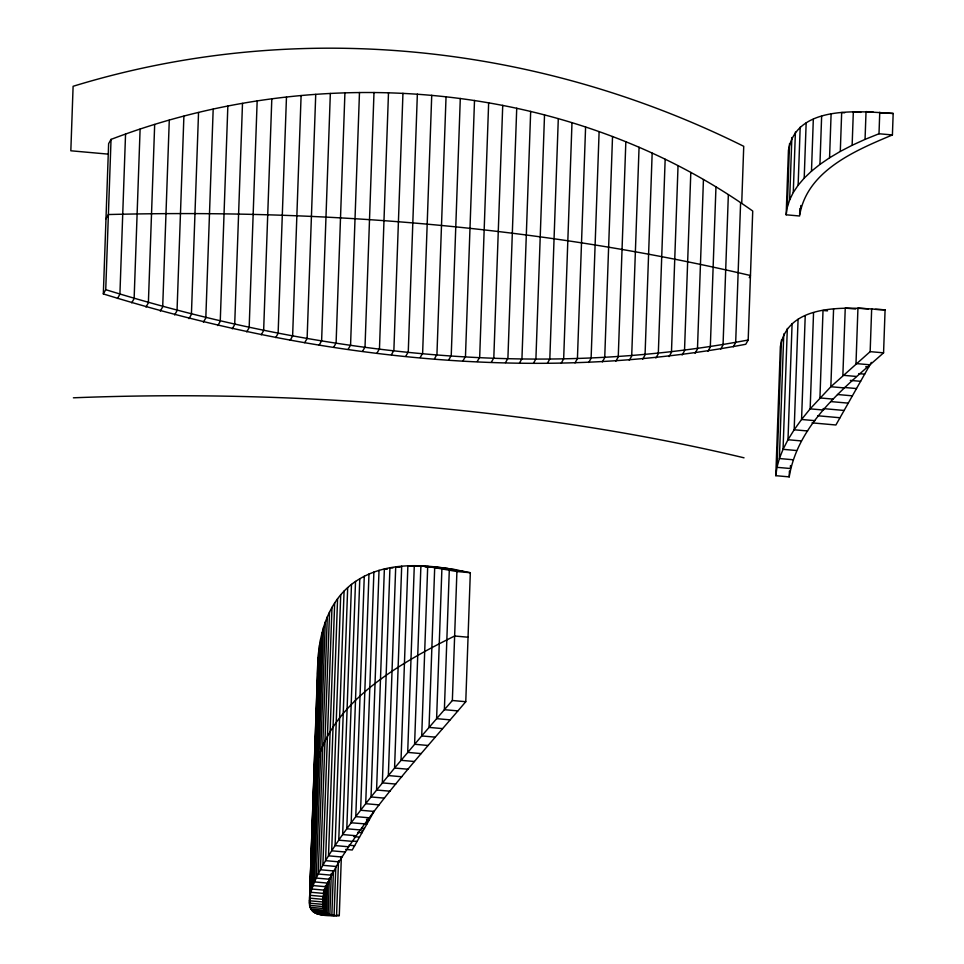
<?xml version="1.0" encoding="UTF-8"?>
<svg xmlns="http://www.w3.org/2000/svg" width="964" height="964" viewBox="0 0 964 964"><rect width="100%" height="100%" fill="white"/><g stroke="black" fill="none" stroke-linecap="round" stroke-linejoin="round"><path stroke-width="1.45" d="M341.377 856.442L339.28 915.583C306.395 917.595 331.52 874.649 338.979 861.864C375.092 803.928 421.666 753.511 465.769 701.708L470.324 572.724C431.426 564.639 385.299 558.397 351.486 584.389C324.627 605.513 317.084 641.904 317.626 674.402M103.329 293.924L108.631 143.648L111.041 139.394C319.674 59.756 568.929 80.253 752.727 211.032L748.185 340.015L745.774 344.269C532.249 384.576 309.577 357.728 103.329 293.924L105.739 289.67L111.041 139.394M125.549 134.092L119.91 294.225L117.5 298.478M140.105 129.128L134.129 298.599L131.719 302.853M154.674 124.501L148.384 302.804L145.986 307.058M169.278 120.187L162.699 306.841L160.289 311.095M183.895 116.21L177.039 310.709L174.629 314.951M198.536 112.535L191.414 314.409L189.004 318.662M213.177 109.185L205.814 317.939L203.416 322.193M227.841 106.148L220.25 321.325L217.84 325.579M242.494 103.425L234.698 324.555L232.288 328.808M257.159 101.003L249.158 327.627L246.76 331.881M271.812 98.894L263.642 330.556L261.232 334.809M286.465 97.075L278.126 333.339L275.728 337.593M301.105 95.569L292.622 335.966L290.224 340.22M315.734 94.364L307.118 338.448L304.708 342.702M330.339 93.448L321.614 340.798L319.204 345.052M317.746 664.521L309.432 903.172C309.251 915.836 325.35 915.728 334.074 915.752L335.809 866.491M318.132 657.761L309.432 903.172L322.844 904.377L323.097 896.93M309.95 897.906L309.685 905.365L323.097 906.57L323.627 891.604M318.747 651.23L309.649 898.147L323.061 899.352L323.169 896.375M319.59 644.928L310.866 892.278L310.131 895.315L323.543 896.52M320.663 638.855L311.842 889.025L310.866 892.278L324.278 893.471L324.434 888.989M321.976 633.023L313.071 885.579L311.842 889.025L325.254 890.23L325.41 885.747M323.518 627.419L314.541 881.915L313.071 885.579L326.483 886.772L326.591 883.795M325.29 622.057L316.252 878.059L314.541 881.915L327.953 883.12M344.919 92.821L336.099 342.991L333.689 347.245M327.29 616.912L318.216 874.011L316.252 878.059L329.664 879.264M329.519 612.007L320.422 869.757L318.216 874.011L331.628 875.204M331.978 607.344L322.88 865.311L320.422 869.757L333.833 870.962M324.181 892.037L323.603 908.534L310.191 907.329M334.665 602.922L325.567 860.659L322.88 865.311L336.291 866.503M325.097 889.278L324.362 910.269L310.95 909.076M326.254 886.338L325.362 911.787L311.95 910.582M337.569 598.728L328.507 855.827L325.567 860.659L338.979 861.864M327.712 881.783L326.615 913.065L313.204 911.86M329.375 878.035L328.109 914.101L314.698 912.896M340.714 594.776L331.688 850.79L328.507 855.827L341.919 857.02M331.315 873.288L329.845 914.896L316.433 913.703M359.476 92.508L350.571 345.052L348.161 349.305M331.845 915.451L333.423 870.697M344.076 591.077L335.098 845.573L331.688 850.79L345.1 851.995M347.679 587.606L338.762 840.15L335.098 845.573L348.522 846.766M338.497 860.707L336.557 915.8L318.421 914.258M351.486 584.389L342.666 834.547L338.762 840.15L352.173 841.355M355.523 581.413L346.799 828.763L342.666 834.547L356.078 835.752M373.996 92.472L365.019 346.968L362.621 351.221M359.789 578.689L351.173 822.774L346.799 828.763L360.211 829.956M364.272 576.207L355.788 816.604L351.173 822.774L366.91 824.039L367.007 821.171M368.971 573.99L360.632 810.242L355.788 816.604L369.2 817.809M362.066 829.92L361.958 832.788L357.596 832.39M388.492 92.737L379.467 348.751L377.057 352.993M373.887 572.026L365.718 803.687L360.632 810.242L374.044 811.447M379.021 570.314L371.032 796.939L365.718 803.687L379.129 804.892M402.952 93.291L393.878 350.378L391.468 354.632M417.352 94.135L408.266 351.884L405.856 356.126M401.687 566.169L394.577 768.031L371.032 796.939L384.443 798.144M431.727 95.267L422.63 353.234L420.22 357.487M446.043 96.701L436.945 354.451L434.535 358.692M460.298 98.424L451.236 355.511L448.826 359.765M435.138 737.135L421.714 735.942L452.357 700.503L456.912 571.519L427.703 566.471L421.714 735.942L394.577 768.031L407.989 769.236M474.505 100.437L465.467 356.439L463.069 360.693M488.652 102.738L479.674 357.234L477.264 361.476M502.726 105.329L493.809 357.873L491.411 362.127M516.728 108.197L507.908 358.367L505.498 362.621M530.67 111.378L521.946 358.716L519.536 362.97M544.527 114.837L535.912 358.933L533.502 363.175M558.301 118.584L549.817 358.982L547.419 363.235M571.989 122.633L563.663 358.885L561.253 363.139M585.594 126.971L577.424 358.644L575.014 362.898M599.114 131.61L591.113 358.234L588.715 362.488M612.526 136.539L604.729 357.668L602.319 361.922M625.841 141.768L618.249 356.945L615.851 361.199M639.06 147.299L631.697 356.065L629.287 360.307M652.158 153.143L645.049 355.005L642.639 359.259M665.16 159.277L658.304 353.776L655.894 358.03M678.041 165.724L671.462 352.366L669.052 356.62M690.802 172.484L684.512 350.788L682.114 355.041M703.443 179.545L697.466 349.028L695.068 353.27M715.963 186.932L710.311 347.064L707.913 351.318M728.35 194.644L723.048 344.919L720.65 349.173M740.605 202.669L735.677 342.569L733.267 346.823M741.726 203.296L743.738 146.311A886.217 827.353 29.5 0 0 73.107 86.29L70.83 150.782L108.257 154.132M775.803 475.686L780.358 346.703C788.299 300.672 850.947 307.793 885.085 309.842L883.566 352.836C845.32 386.938 798.059 423.172 789.215 476.879L775.803 475.686L776.96 467.323L781.442 340.039M786.166 214.803L788.444 150.312C796.385 104.269 859.032 111.402 893.17 113.451L892.411 134.948C855.213 150.529 806.422 170.99 799.578 215.996L786.166 214.803L787.287 207.284L789.528 143.636M783.768 333.942L779.382 458.527L776.96 467.323L790.372 468.516L790.48 465.552M787.287 207.284L789.661 199.837L791.854 137.551M787.323 328.435L783.057 449.32L779.382 458.527L792.794 459.732M789.661 199.837L793.276 192.487L795.408 132.044M792.095 323.543L787.998 439.729L783.057 449.32L796.469 450.525M793.276 192.487L798.132 185.245L800.18 127.152M789.215 476.879L789.432 470.998M799.626 214.502L799.843 208.501M800.698 208.489L800.807 205.525M798.072 319.277L794.167 429.775L787.998 439.729L801.409 440.934M798.132 185.245L804.205 178.135L806.157 122.886M805.229 315.674L801.566 419.473L794.167 429.775L807.579 430.968M804.205 178.135L811.483 171.182L813.315 119.283M813.544 312.734L810.158 408.844L801.566 419.473L814.978 420.678M811.483 171.182L819.942 164.398L821.629 116.343M819.942 164.398L829.558 157.807L831.101 114.089M833.583 308.926L830.848 386.721L810.158 408.844L823.569 410.049M829.558 157.807L840.295 151.432L841.668 112.535L844.657 112.8M840.295 151.432L852.14 145.287L853.333 111.704L860.78 112.366M852.14 145.287L865.057 139.382L866.034 111.607L873.492 112.27M844.259 387.926L830.848 386.721L870.155 351.643L871.673 308.649M865.057 139.382L878.999 133.755L879.758 112.258M105.98 218.78L108.39 214.538C323.711 209.14 540.479 226.275 750.45 275.523L749.257 277.656M374.406 810.784L352.222 849.995L345.606 849.404M871.311 362.392L835.896 424.991L812.049 422.859M748.185 340.015C534.646 380.322 311.987 353.475 105.739 289.67M425.136 566.977L441.114 567.663M320.663 914.559L328.857 914.643M879.445 112.8L893.17 113.451M875.481 309.396L885.085 309.842M878.999 133.755L892.411 134.948M868.383 308.926L857.948 307.998L855.996 363.561L869.408 364.754M855.671 309.022L845.247 308.094L842.873 375.261L856.285 376.454M827.486 310.878L823.015 310.48L819.93 397.927L833.342 399.12M870.155 351.643L883.566 352.836M865.72 366.79L868.685 367.055M858.791 373.61L864.672 374.14M850.32 380.394L860.611 381.322M844.693 387.504L856.514 388.552M837.475 394.505L852.393 395.843M830.631 401.566L848.26 403.145M823.148 408.579L844.127 410.459M817.641 415.749L839.993 417.749M434.306 567.157L420.894 565.964L414.604 744.268L428.016 745.473M448.115 568.471L434.704 567.266L429.052 727.398L442.464 728.603M421.738 566.41L414.291 565.748L407.7 752.39L421.111 753.595M455.321 569.579L441.91 568.374L436.608 718.65L450.019 719.855M413.845 566.35L407.88 565.808L401.024 760.307L414.436 761.512M462.732 570.989L449.308 569.796L444.38 709.685L457.792 710.89M456.912 571.519L470.324 572.724M400.181 567.193L395.71 566.796L388.347 775.55L401.759 776.755M392.914 567.965L389.938 567.7L382.347 782.876L395.758 784.081M387.347 569.146L384.371 568.881L376.575 790.01L389.986 791.203M468.046 637.216L454.634 636.011C392.89 666.57 311.926 712.842 313.686 792.047M452.357 700.503L465.769 701.708M366.489 819.388L369.393 819.641M361.548 828.16L364.428 828.425M353.668 836.595L359.512 837.126M352.716 841.042L357.066 841.439M348.98 845.223L354.644 845.729M309.42 900.774L322.832 901.967M336.303 915.318L339.28 915.583M73.397 397.807A886.217 285.693 2 0 1 744.027 457.816"/></g></svg>
